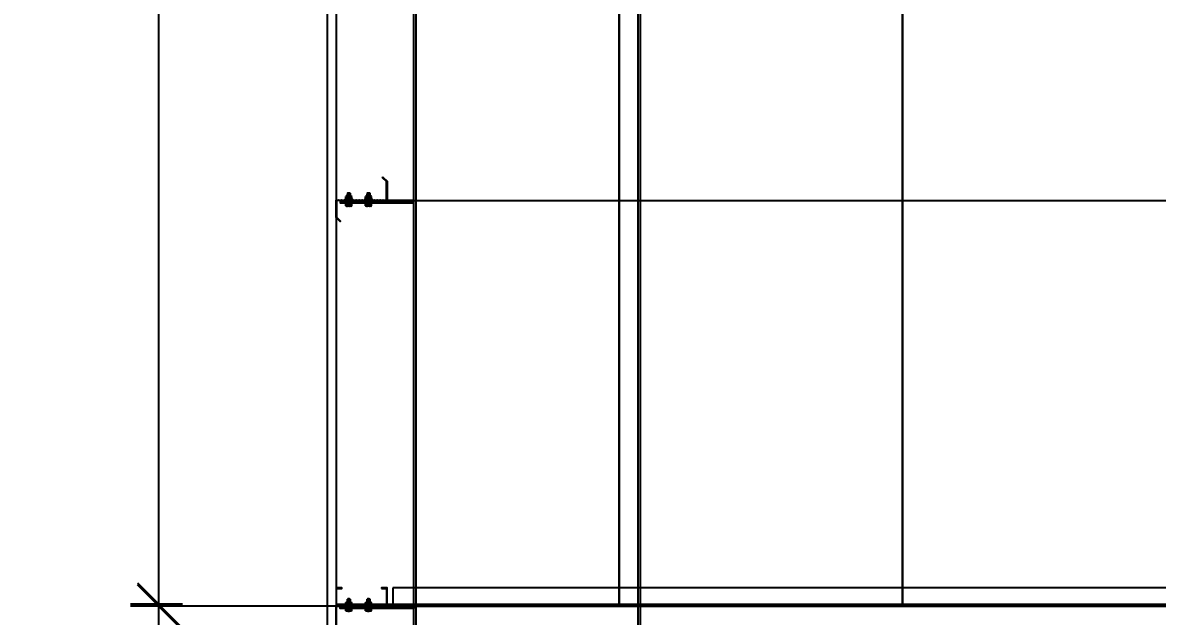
# Model space of a CAD drawing. Header units: inches. Extents: x 315041 to 662841, y -45540 to -35018.
# Drawn here: x 330950.88 to 330990.94, y -38355.53 to -38334.56 of the extents above; entities that cross this region are included whole.
import ezdxf

# ---------------------------------------------------------------- set-up
doc = ezdxf.new("R2010")
doc.units = ezdxf.units.IN
doc.header["$MEASUREMENT"] = 0
doc.linetypes.add('CENTER2', pattern=[28.575, 19.05, -3.175, 3.175, -3.175])
for name, color, linetype in [('1', 1, 'Continuous'), ('2', 2, 'Continuous'), ('251', 251, 'Continuous'), ('3', 3, 'Continuous'), ('4', 4, 'Continuous'), ('5', 5, 'Continuous'), ('6', 6, 'Continuous'), ('8', 8, 'Continuous'), ('9', 9, 'Continuous')]:
    doc.layers.add(name, color=color, linetype=linetype)
doc.styles.add('ST1', font='times.ttf', dxfattribs={"width": 0.7})
doc.dimstyles.new('100', dxfattribs={"dimtxt": 3, "dimasz": 1.5, "dimexe": 1, "dimexo": 0, "dimgap": 1, "dimtad": 1, "dimdec": 0, "dimlfac": 100, "dimzin": 0, "dimdsep": 46, "dimtxsty": 'ST1', "dimblk": 'OBLIQUE', "dimcen": 1, "dimdle": 1, "dimclrd": 8, "dimclre": 8, "dimclrt": 3, "dimadec": 0, "dimazin": 0, "dimtfac": 1, "dimtdec": 0, "dimtix": 1, "dimtmove": 1, "dimatfit": 3, "dimfxl": 0, "dimtfill": 1, "dimtolj": 1, "dimtzin": 0, "dimlwd": -1, "dimlwe": -1, "dimarcsym": 1})

# ---------------------------------------------------------------- blocks, each defined once
blk = doc.blocks.new('A$C6A7930B6')
at = {"layer": '2'}
h = blk.add_hatch(dxfattribs=at)
h.set_pattern_fill('ANSI31', color=256, scale=0.125, angle=-90, style=0)
h.set_pattern_definition([(315, (3303.04439, 11524.56439), (0.011048543456, 0.011048543456), [])])
h.paths.add_polyline_path([(1.5, 1.185), (1.5, 0.619), (0.016, 0.619), (0.016, 0.124), (0.129, 0.011), (0.118, 0), (0, 0.118), (0, 0.635), (1.484, 0.635), (1.484, 1.179), (1.371, 1.292), (1.382, 1.303)])
at = {"layer": '251'}
h = blk.add_hatch(color=256, dxfattribs=at)
h.paths.add_polyline_path([(0.314, 0.668), (0.31, 0.668, 0.192582), (0.332, 0.676, 0.192582), (0.353, 0.668)])
h.paths.add_polyline_path([(0.397, 0.668, 0.192582), (0.418, 0.676, 0.192582), (0.44, 0.668)])
h = blk.add_hatch(color=256, dxfattribs=at)
h.paths.add_polyline_path([(0.898, 0.668), (0.893, 0.668, 0.192582), (0.915, 0.676, 0.192582), (0.937, 0.668)])
h.paths.add_polyline_path([(0.98, 0.668, 0.192582), (1.002, 0.676, 0.192582), (1.023, 0.668)])
h = blk.add_hatch(color=256, dxfattribs=at)
h.paths.add_polyline_path([(0.314, 0.455), (0.31, 0.455, 0.192582), (0.332, 0.464, 0.192582), (0.353, 0.455)])
h.paths.add_polyline_path([(0.397, 0.455, 0.192582), (0.418, 0.464, 0.192582), (0.44, 0.455)])
h = blk.add_hatch(color=256, dxfattribs=at)
h.paths.add_polyline_path([(0.898, 0.455), (0.893, 0.455, 0.192582), (0.915, 0.464, 0.192582), (0.937, 0.455)])
h.paths.add_polyline_path([(0.98, 0.455, 0.192582), (1.002, 0.464, 0.192582), (1.023, 0.455)])
at = {"layer": '9', "linetype": 'Continuous'}
h = blk.add_hatch(dxfattribs=at)
h.set_pattern_fill('ANSI31', color=250, scale=0.25, angle=-90, style=0)
h.set_pattern_definition([(315, (3302.900187, 11527.014995), (0.02209708691, 0.02209708691), [])])
h.paths.add_polyline_path([(2.292, 0.552), (2.292, 0.619), (0.125, 0.619), (0.125, 0.552)])
at = {"layer": '2'}
blk.add_lwpolyline([(1.5, 1.185), (1.5, 0.619), (0.016, 0.619), (0.016, 0.124), (0.129, 0.011), (0.118, 0), (0, 0.118), (0, 0.635), (1.484, 0.635), (1.484, 1.179), (1.371, 1.292), (1.382, 1.303)], close=True, dxfattribs=at)
at = {"layer": '5', "linetype": 'CENTER2', "ltscale": 0.2}
for p, q in [((0.375, 0.436), (0.375, 0.859)), ((0.958, 0.436), (0.958, 0.859))]:
    blk.add_line(p, q, dxfattribs=at)
at = {"layer": '6'}
blk.add_lwpolyline([(2.292, 0.552), (2.292, 0.619), (0.125, 0.619), (0.125, 0.552), (2.292, 0.552)], dxfattribs=at)
at = {"layer": '8'}
for p, q in [((0.288, 0.676), (0.288, 0.739)), ((0.44, 0.748), (0.31, 0.748)), ((0.335, 0.832), (0.325, 0.824)), ((0.325, 0.824), (0.335, 0.817)), ((0.335, 0.772), (0.325, 0.764)), ((0.325, 0.764), (0.325, 0.748)), ((0.332, 0.676), (0.332, 0.739)), ((0.332, 0.676), (0.332, 0.739)), ((0.415, 0.837), (0.335, 0.837)), ((0.335, 0.832), (0.335, 0.837)), ((0.335, 0.832), (0.375, 0.835)), ((0.35, 0.759), (0.415, 0.765)), ((0.425, 0.759), (0.35, 0.759)), ((0.375, 0.837), (0.375, 0.835)), ((0.375, 0.835), (0.375, 0.837)), ((0.415, 0.837), (0.42, 0.83)), ((0.42, 0.83), (0.415, 0.825)), ((0.415, 0.78), (0.425, 0.774)), ((0.425, 0.774), (0.415, 0.765)), ((0.415, 0.765), (0.425, 0.759)), ((0.418, 0.676), (0.418, 0.739)), ((0.425, 0.759), (0.425, 0.748)), ((0.462, 0.676), (0.462, 0.739)), ((0.872, 0.676), (0.872, 0.739)), ((1.023, 0.748), (0.893, 0.748)), ((0.918, 0.832), (0.908, 0.824)), ((0.908, 0.824), (0.918, 0.817)), ((0.918, 0.772), (0.908, 0.764)), ((0.908, 0.764), (0.908, 0.748)), ((0.915, 0.676), (0.915, 0.739)), ((0.915, 0.676), (0.915, 0.739)), ((0.998, 0.837), (0.918, 0.837)), ((0.918, 0.832), (0.918, 0.837)), ((0.918, 0.832), (0.958, 0.835)), ((0.933, 0.759), (0.998, 0.765)), ((1.008, 0.759), (0.933, 0.759)), ((0.958, 0.837), (0.958, 0.835)), ((0.958, 0.835), (0.958, 0.837)), ((0.998, 0.837), (1.003, 0.83)), ((1.003, 0.83), (0.998, 0.825)), ((0.998, 0.78), (1.008, 0.774)), ((1.008, 0.774), (0.998, 0.765)), ((0.998, 0.765), (1.008, 0.759)), ((1.002, 0.676), (1.002, 0.739)), ((1.008, 0.759), (1.008, 0.748)), ((1.045, 0.676), (1.045, 0.739)), ((0.288, 0.464), (0.288, 0.526)), ((0.44, 0.535), (0.31, 0.535)), ((0.436, 0.668), (0.314, 0.668)), ((0.436, 0.552), (0.314, 0.552)), ((0.436, 0.455), (0.314, 0.455)), ((0.325, 0.635), (0.325, 0.552)), ((0.332, 0.464), (0.332, 0.526)), ((0.332, 0.464), (0.332, 0.526)), ((0.418, 0.464), (0.418, 0.526)), ((0.425, 0.635), (0.425, 0.552)), ((0.462, 0.464), (0.462, 0.526)), ((0.872, 0.464), (0.872, 0.526)), ((1.023, 0.535), (0.893, 0.535)), ((1.019, 0.668), (0.898, 0.668)), ((1.019, 0.552), (0.898, 0.552)), ((1.019, 0.455), (0.898, 0.455)), ((0.908, 0.635), (0.908, 0.552)), ((0.915, 0.464), (0.915, 0.526)), ((0.915, 0.464), (0.915, 0.526)), ((1.002, 0.464), (1.002, 0.526)), ((1.008, 0.635), (1.008, 0.552)), ((1.045, 0.464), (1.045, 0.526))]:
    blk.add_line(p, q, dxfattribs=at)
for points in [[(0.335, 0.817), (0.325, 0.809), (0.335, 0.802), (0.415, 0.81), (0.425, 0.819), (0.415, 0.825)], [(0.335, 0.802), (0.325, 0.794), (0.335, 0.787), (0.415, 0.795), (0.425, 0.804), (0.415, 0.81)], [(0.335, 0.787), (0.325, 0.779), (0.335, 0.772), (0.415, 0.78), (0.425, 0.789), (0.415, 0.795)], [(0.918, 0.817), (0.908, 0.809), (0.918, 0.802), (0.998, 0.81), (1.008, 0.819), (0.998, 0.825)], [(0.918, 0.802), (0.908, 0.794), (0.918, 0.787), (0.998, 0.795), (1.008, 0.804), (0.998, 0.81)], [(0.918, 0.787), (0.908, 0.779), (0.918, 0.772), (0.998, 0.78), (1.008, 0.789), (0.998, 0.795)], [(0.275, 0.65), (0.275, 0.668), (0.475, 0.668), (0.475, 0.65)], [(0.275, 0.535), (0.275, 0.552), (0.475, 0.552), (0.475, 0.535)], [(0.859, 0.65), (0.859, 0.668), (1.058, 0.668), (1.058, 0.65)], [(0.859, 0.535), (0.859, 0.552), (1.058, 0.552), (1.058, 0.535)]]:
    blk.add_lwpolyline(points, close=True, dxfattribs=at)
for centre, start, end in [((0.31, 0.716), 46.3972, 133.6028), ((0.31, 0.699), 226.3972, 313.6028), ((0.353, 0.716), 90, 133.6028), ((0.353, 0.699), 226.3972, 270), ((0.397, 0.716), 46.3972, 90), ((0.397, 0.699), 270, 313.6028), ((0.44, 0.716), 46.3972, 133.6028), ((0.44, 0.699), 226.3972, 313.6028), ((0.893, 0.716), 46.3972, 133.6028), ((0.893, 0.699), 226.3972, 313.6028), ((0.937, 0.716), 90, 133.6028), ((0.937, 0.699), 226.3972, 270), ((0.98, 0.716), 46.3972, 90), ((0.98, 0.699), 270, 313.6028), ((1.023, 0.716), 46.3972, 133.6028), ((1.023, 0.699), 226.3972, 313.6028), ((0.31, 0.503), 46.3972, 133.6028), ((0.31, 0.486), 226.3972, 313.6028), ((0.353, 0.503), 90, 133.6028), ((0.353, 0.486), 226.3972, 270), ((0.397, 0.503), 46.3972, 90), ((0.397, 0.486), 270, 313.6028), ((0.44, 0.503), 46.3972, 133.6028), ((0.44, 0.486), 226.3972, 313.6028), ((0.893, 0.503), 46.3972, 133.6028), ((0.893, 0.486), 226.3972, 313.6028), ((0.937, 0.503), 90, 133.6028), ((0.937, 0.486), 226.3972, 270), ((0.98, 0.503), 46.3972, 90), ((0.98, 0.486), 270, 313.6028), ((1.023, 0.503), 46.3972, 133.6028), ((1.023, 0.486), 226.3972, 313.6028)]:
    blk.add_arc(centre, 0.0314, start, end, dxfattribs=at)
blk = doc.blocks.new('*U148')
at = {"layer": '251'}
h = blk.add_hatch(color=256, dxfattribs=at)
h.paths.add_polyline_path([(-0.053, -0.04), (-0.053, -0.043, -0.192582), (-0.048, -0.029, -0.192582), (-0.053, -0.014)])
h.paths.add_polyline_path([(-0.053, 0.014, -0.192582), (-0.048, 0.029, -0.192582), (-0.053, 0.043)])
h = blk.add_hatch(color=256, dxfattribs=at)
h.paths.add_polyline_path([(0.067, -0.04), (0.067, -0.043, -0.192582), (0.073, -0.029, -0.192582), (0.067, -0.014)])
h.paths.add_polyline_path([(0.067, 0.014, -0.192582), (0.073, 0.029, -0.192582), (0.067, 0.043)])
at = {"layer": '5', "linetype": 'CENTER2', "ltscale": 0.2}
blk.add_line((-0.077, 0), (0.206, 0), dxfattribs=at)
at = {"layer": '8'}
for p, q in [((-0.053, 0.04), (-0.053, -0.04)), ((-0.048, 0.058), (-0.006, 0.058)), ((-0.048, 0.029), (-0.006, 0.029)), ((0, 0.043), (0, -0.043)), ((0.056, 0.033), (0, 0.033)), ((0.056, -0.066), (0.056, 0.066)), ((0.056, 0.066), (0.067, 0.066)), ((0.067, -0.066), (0.067, 0.066)), ((0.067, 0.04), (0.067, -0.04)), ((0.073, 0.058), (0.115, 0.058)), ((0.073, 0.029), (0.115, 0.029)), ((0.12, 0.043), (0.12, -0.043)), ((0.128, 0.033), (0.12, 0.033)), ((0.132, 0.027), (0.128, 0.033)), ((0.128, 0.033), (0.128, -0.017)), ((0.128, -0.017), (0.132, 0.027)), ((0.138, 0.033), (0.132, 0.027)), ((0.142, 0.027), (0.138, 0.033)), ((0.175, 0.03), (0.172, 0.027)), ((0.18, 0.027), (0.175, 0.03)), ((0.177, -0.027), (0.178, 0)), ((0.18, 0), (0.178, 0)), ((0.178, 0), (0.18, 0)), ((0.18, 0.027), (0.18, -0.027)), ((-0.048, -0.029), (-0.006, -0.029)), ((-0.048, -0.029), (-0.006, -0.029)), ((-0.048, -0.058), (-0.006, -0.058)), ((0.056, -0.033), (0, -0.033)), ((0.056, -0.066), (0.067, -0.066)), ((0.073, -0.029), (0.115, -0.029)), ((0.073, -0.029), (0.115, -0.029)), ((0.073, -0.058), (0.115, -0.058)), ((0.131, -0.033), (0.12, -0.033)), ((0.137, -0.027), (0.131, -0.033)), ((0.171, -0.033), (0.167, -0.027)), ((0.177, -0.027), (0.171, -0.033)), ((0.177, -0.027), (0.18, -0.027))]:
    blk.add_line(p, q, dxfattribs=at)
for points in [[(0.147, -0.027), (0.141, -0.033), (0.137, -0.027), (0.142, 0.027), (0.148, 0.033), (0.152, 0.027)], [(0.157, -0.027), (0.151, -0.033), (0.147, -0.027), (0.152, 0.027), (0.158, 0.033), (0.162, 0.027)], [(0.167, -0.027), (0.161, -0.033), (0.157, -0.027), (0.162, 0.027), (0.168, 0.033), (0.172, 0.027)]]:
    blk.add_lwpolyline(points, close=True, dxfattribs=at)
for centre, start, end in [((-0.032, 0.043), 136.3972, 223.6028), ((-0.032, 0.014), 136.3972, 180), ((-0.021, 0.043), 316.3972, 43.6028), ((-0.021, 0.014), 0, 43.6028), ((0.088, 0.043), 136.3972, 223.6028), ((0.088, 0.014), 136.3972, 180), ((0.099, 0.043), 316.3972, 43.6028), ((0.099, 0.014), 0, 43.6028), ((-0.032, -0.014), 180, 223.6028), ((-0.032, -0.043), 136.3972, 223.6028), ((-0.021, -0.014), 316.3972, 0), ((-0.021, -0.043), 316.3972, 43.6028), ((0.088, -0.014), 180, 223.6028), ((0.088, -0.043), 136.3972, 223.6028), ((0.099, -0.014), 316.3972, 0), ((0.099, -0.043), 316.3972, 43.6028)]:
    blk.add_arc(centre, 0.0209, start, end, dxfattribs=at)
blk = doc.blocks.new('*U149')
at = {"layer": '251'}
h = blk.add_hatch(color=256, dxfattribs=at)
h.paths.add_polyline_path([(-0.053, -0.04), (-0.053, -0.043, -0.192582), (-0.048, -0.029, -0.192582), (-0.053, -0.014)])
h.paths.add_polyline_path([(-0.053, 0.014, -0.192582), (-0.048, 0.029, -0.192582), (-0.053, 0.043)])
h = blk.add_hatch(color=256, dxfattribs=at)
h.paths.add_polyline_path([(0.067, -0.04), (0.067, -0.043, -0.192582), (0.073, -0.029, -0.192582), (0.067, -0.014)])
h.paths.add_polyline_path([(0.067, 0.014, -0.192582), (0.073, 0.029, -0.192582), (0.067, 0.043)])
at = {"layer": '5', "linetype": 'CENTER2', "ltscale": 0.2}
blk.add_line((-0.077, 0), (0.206, 0), dxfattribs=at)
at = {"layer": '8'}
for p, q in [((-0.053, 0.04), (-0.053, -0.04)), ((-0.048, 0.058), (-0.006, 0.058)), ((-0.048, 0.029), (-0.006, 0.029)), ((0, 0.043), (0, -0.043)), ((0.056, 0.033), (0, 0.033)), ((0.056, -0.066), (0.056, 0.066)), ((0.056, 0.066), (0.067, 0.066)), ((0.067, -0.066), (0.067, 0.066)), ((0.067, 0.04), (0.067, -0.04)), ((0.073, 0.058), (0.115, 0.058)), ((0.073, 0.029), (0.115, 0.029)), ((0.12, 0.043), (0.12, -0.043)), ((0.128, 0.033), (0.12, 0.033)), ((0.132, 0.027), (0.128, 0.033)), ((0.128, 0.033), (0.128, -0.017)), ((0.128, -0.017), (0.132, 0.027)), ((0.138, 0.033), (0.132, 0.027)), ((0.142, 0.027), (0.138, 0.033)), ((0.175, 0.03), (0.172, 0.027)), ((0.18, 0.027), (0.175, 0.03)), ((0.177, -0.027), (0.178, 0)), ((0.18, 0), (0.178, 0)), ((0.178, 0), (0.18, 0)), ((0.18, 0.027), (0.18, -0.027)), ((-0.048, -0.029), (-0.006, -0.029)), ((-0.048, -0.029), (-0.006, -0.029)), ((-0.048, -0.058), (-0.006, -0.058)), ((0.056, -0.033), (0, -0.033)), ((0.056, -0.066), (0.067, -0.066)), ((0.073, -0.029), (0.115, -0.029)), ((0.073, -0.029), (0.115, -0.029)), ((0.073, -0.058), (0.115, -0.058)), ((0.131, -0.033), (0.12, -0.033)), ((0.137, -0.027), (0.131, -0.033)), ((0.171, -0.033), (0.167, -0.027)), ((0.177, -0.027), (0.171, -0.033)), ((0.177, -0.027), (0.18, -0.027))]:
    blk.add_line(p, q, dxfattribs=at)
for points in [[(0.147, -0.027), (0.141, -0.033), (0.137, -0.027), (0.142, 0.027), (0.148, 0.033), (0.152, 0.027)], [(0.157, -0.027), (0.151, -0.033), (0.147, -0.027), (0.152, 0.027), (0.158, 0.033), (0.162, 0.027)], [(0.167, -0.027), (0.161, -0.033), (0.157, -0.027), (0.162, 0.027), (0.168, 0.033), (0.172, 0.027)]]:
    blk.add_lwpolyline(points, close=True, dxfattribs=at)
for centre, start, end in [((-0.032, 0.043), 136.3972, 223.6028), ((-0.032, 0.014), 136.3972, 180), ((-0.021, 0.043), 316.3972, 43.6028), ((-0.021, 0.014), 0, 43.6028), ((0.088, 0.043), 136.3972, 223.6028), ((0.088, 0.014), 136.3972, 180), ((0.099, 0.043), 316.3972, 43.6028), ((0.099, 0.014), 0, 43.6028), ((-0.032, -0.014), 180, 223.6028), ((-0.032, -0.043), 136.3972, 223.6028), ((-0.021, -0.014), 316.3972, 0), ((-0.021, -0.043), 316.3972, 43.6028), ((0.088, -0.014), 180, 223.6028), ((0.088, -0.043), 136.3972, 223.6028), ((0.099, -0.014), 316.3972, 0), ((0.099, -0.043), 316.3972, 43.6028)]:
    blk.add_arc(centre, 0.0209, start, end, dxfattribs=at)
blk = doc.blocks.new('A$C174458B3')
at = {"layer": '2'}
blk.add_lwpolyline([(1.333, 0.017), (1.483, 0.017), (1.483, 0.525), (0.017, 0.525), (0.017, 0.017), (0.167, 0.017), (0.167, 0), (0, 0), (0, 0.542), (1.5, 0.542), (1.5, 0), (1.333, 0), (1.333, 0.017)], dxfattribs=at)
at = {"layer": '5'}
blk.add_lwpolyline([(2.292, 0.542), (2.292, 0.608), (0.125, 0.608), (0.125, 0.542), (2.292, 0.542)], dxfattribs=at)
at = {"layer": '251', "color": 147, "xscale": 1.5, "yscale": 1.5, "zscale": 1.5, "rotation": 270}
for name, p in [('*U149', (0.375, 0.608)), ('*U148', (0.958, 0.608))]:
    blk.add_blockref(name, p, dxfattribs=at)
blk = doc.blocks.new('224')
at = {"color": 42, "true_color": 0xc0a22a}
blk.add_lwpolyline([(333446.953, -39016.05), (333711.953, -39016.05), (333711.953, -39028.05), (333446.953, -39028.05)], close=True, dxfattribs=at)
at = {"layer": '1'}
blk.add_line((333448.853, -39016.05), (333710.053, -39016.05), dxfattribs=at)
at = {"layer": '4'}
blk.add_lwpolyline([(333448.953, -39016.05), (333709.953, -39016.05)], dxfattribs=at)
blk = doc.blocks.new('_Oblique')
at = {"color": 0, "linetype": 'ByBlock', "lineweight": -2}
blk.add_line((-0.5, -0.5), (0.5, 0.5), dxfattribs=at)
blk = doc.blocks.new('*D1049')
at = {"color": 8, "linetype": 'Continuous', "transparency": 16777216}
for p, q in [((330955.682, -38368.175), (330955.682, -38354.175)), ((330961.942, -38355.175), (330954.682, -38355.175)), ((330961.942, -38367.175), (330954.682, -38367.175))]:
    blk.add_line(p, q, dxfattribs=at)
at = {"layer": 'Defpoints', "color": 0, "transparency": 16777216}
for p in [(330955.682, -38355.175), (330961.942, -38355.175), (330961.942, -38367.175)]:
    blk.add_point(p, dxfattribs=at)
at = {"color": 8, "transparency": 16777216, "xscale": 1.5, "yscale": 1.5, "zscale": 1.5}
for p, rotation in [((330955.682, -38355.175), 90), ((330955.682, -38367.175), 270)]:
    blk.add_blockref('_Oblique', p, dxfattribs=dict(at, rotation=rotation))
at = {"color": 3, "transparency": 16777216, "insert": (330953.156, -38361.175), "char_height": 3, "attachment_point": 5, "rotation": 90, "style": 'ST1', "bg_fill": 3, "box_fill_scale": 1.25, "bg_fill_color": 256, "bg_fill_true_color": 13158600, "bg_fill_transparency": 12178648}
blk.add_mtext('\\A1;1200', dxfattribs=at)
blk = doc.blocks.new('*D1054')
at = {"color": 8, "linetype": 'Continuous', "transparency": 16777216}
for p, q in [((330955.682, -38356.105), (330955.682, -38299.206)), ((330961.942, -38300.206), (330954.682, -38300.206)), ((330956.521, -38355.105), (330954.682, -38355.105))]:
    blk.add_line(p, q, dxfattribs=at)
at = {"layer": 'Defpoints', "color": 0, "transparency": 16777216}
for p in [(330955.682, -38300.206), (330961.942, -38300.206), (330956.521, -38355.105)]:
    blk.add_point(p, dxfattribs=at)
at = {"color": 8, "transparency": 16777216, "xscale": 1.5, "yscale": 1.5, "zscale": 1.5}
for p, rotation in [((330955.682, -38300.206), 90), ((330955.682, -38355.105), 270)]:
    blk.add_blockref('_Oblique', p, dxfattribs=dict(at, rotation=rotation))
at = {"color": 5, "transparency": 16777216, "insert": (330953.152, -38327.655), "char_height": 3, "attachment_point": 5, "rotation": 90, "style": 'ST1', "bg_fill": 3, "box_fill_scale": 1.25, "bg_fill_color": 256, "bg_fill_true_color": 13158600, "bg_fill_transparency": 11618980}
blk.add_mtext('\\A1;5490', dxfattribs=at)

msp = doc.modelspace()

# ---------------------------------------------------------------- linework, layer by layer
at = {"color": 8}
msp.add_lwpolyline([(330961.6419, -38300.1758), (331226.9427, -38300.1758), (331226.9427, -38561.1758), (330961.6419, -38561.1758)], close=True, dxfattribs=at)
at = {"color": 5}
for points in [[(330961.9419, -38355.1049), (330971.9419, -38355.1049), (330971.9419, -38300.2758), (330961.9419, -38300.2758)], [(330971.9419, -38355.1049), (330981.9419, -38355.1049), (330981.9419, -38300.2758), (330971.9419, -38300.2758)], [(330981.9419, -38355.1049), (330991.9419, -38355.1049), (330991.9419, -38300.2758), (330981.9419, -38300.2758)]]:
    msp.add_lwpolyline(points, close=True, dxfattribs=at)
at = {"layer": '1', "color": 9}
msp.add_line((330963.8419, -38355.1749), (331225.0427, -38355.1749), dxfattribs=at)
at = {"layer": '2', "color": 9}
msp.add_line((330963.9419, -38340.8416), (331224.9427, -38340.8416), dxfattribs=at)
at = {"layer": '3', "color": 9}
msp.add_lwpolyline([(330961.9419, -38561.1758), (330961.6419, -38561.1758), (330961.6419, -38300.1758), (330961.9419, -38300.1758)], close=True, dxfattribs=at)
at = {"layer": '4', "color": 9}
msp.add_lwpolyline([(330963.9419, -38354.5249), (330963.9419, -38355.1749), (331224.9427, -38355.1749), (331224.9427, -38354.5249)], close=True, dxfattribs=at)
at = {"layer": '8', "color": 9}
for p, q in [((330972.6119, -38412.2758), (330972.6119, -38329.6564)), ((330964.7719, -38412.2758), (330964.7719, -38330.5644)), ((330972.6919, -38412.2758), (330972.6919, -38333.2564)), ((330964.6919, -38412.2758), (330964.6919, -38334.0731))]:
    msp.add_line(p, q, dxfattribs=at)

# ---------------------------------------------------------------- block references
at = {"color": 9}
msp.add_blockref('224', (-2485.0107, 660.8751), dxfattribs=at)
at = {"layer": '2', "color": 9, "xscale": 1.19999999999709, "yscale": 1.199999999999818, "zscale": 1.2}
msp.add_blockref('A$C6A7930B6', (330961.9419, -38341.584), dxfattribs=at)
at = {"layer": '2', "color": 9, "xscale": -1.19999999999709, "yscale": 1.199999999999818, "zscale": 1.2, "rotation": 180}
msp.add_blockref('A$C174458B3', (330961.9419, -38354.5249), dxfattribs=at)

# ---------------------------------------------------------------- next in the draw order: dimensions: what is measured, and where the dimension line sits
at = {"color": 1}
dim = msp.add_linear_dim(base=(330955.682, -38355.1749), p1=(330961.9419, -38367.1749), p2=(330961.9419, -38355.1749), angle=90, dimstyle='100', dxfattribs=at)
dim.commit()
dim.dimension.update_dxf_attribs({"geometry": '*D1049', "text_midpoint": (330953.156, -38361.1749)})

# ---------------------------------------------------------------- next in the draw order: dimensions: what is measured, and where the dimension line sits
at = {"color": 6}
dim = msp.add_linear_dim(base=(330955.682, -38300.2058), p1=(330956.5215, -38355.1049), p2=(330961.9419, -38300.2058), angle=90, dimstyle='100', override={"dimclrt": 5}, dxfattribs=at)
dim.commit()
dim.dimension.update_dxf_attribs({"geometry": '*D1054', "text_midpoint": (330953.1517, -38327.6554)})

doc.saveas('drawing.dxf')
